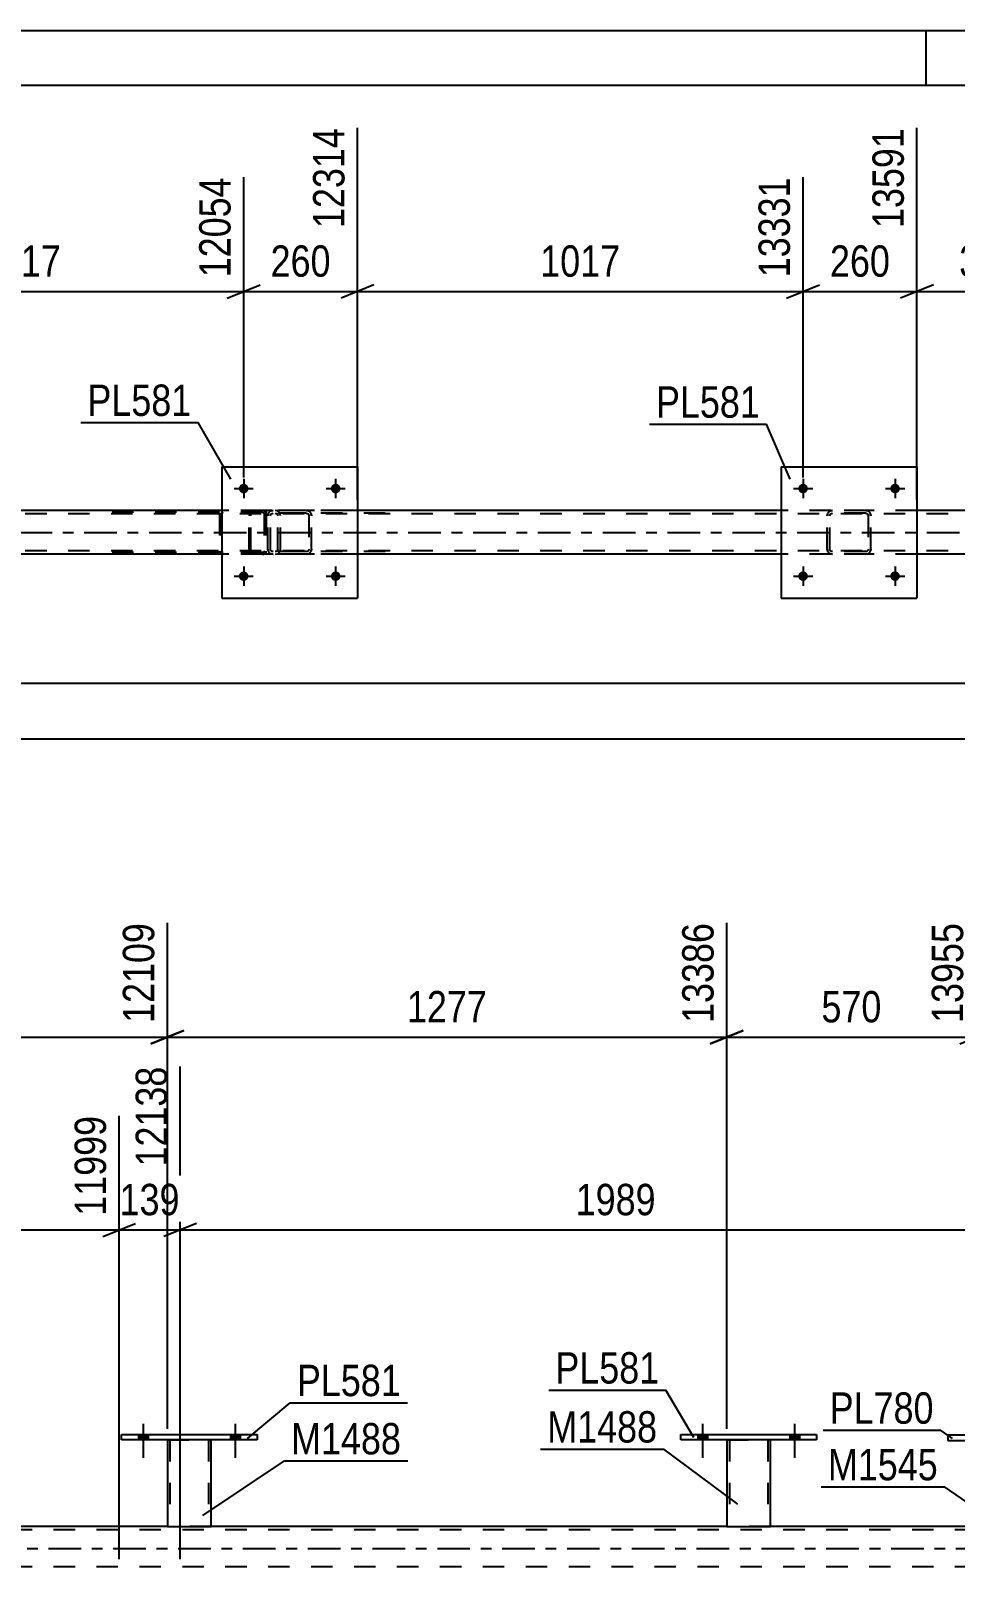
# Model space of a CAD drawing. Header units: millimetres. Extents: x 0 to 841, y 0 to 594.
# Drawn here: x 549.3 to 633.7, y 453.3 to 594 of the extents above; entities that cross this region are included whole.
import ezdxf

# ---------------------------------------------------------------- set-up
doc = ezdxf.new("R2010")
doc.units = ezdxf.units.MM
doc.linetypes.add('DXK_LINE_DOT2', pattern=[3.9198, 1.9599, -1.9599])
doc.linetypes.add('DXK_LINE_DOT3', pattern=[5.9187, 2.979, -0.9799, 0.9799, -0.9799])
doc.styles.add('Arial Narrow', font='ARIALN.TTF', dxfattribs={"height": 0.2})

# ---------------------------------------------------------------- blocks, each defined once
blk = doc.blocks.new('Unknown-814521846-1135')
at = {"color": 5, "linetype": 'Continuous'}
for p, q in [((841, 594), (0, 594)), ((631, 589), (631, 594)), ((836, 589), (5, 589))]:
    blk.add_line(p, q, dxfattribs=at)
blk = doc.blocks.new('Part-814521846-5167 - 5034')
at = {"color": 2, "linetype": 'Continuous'}
for p, q in [((566.69, 554.17), (566.69, 542.17)), ((566.69, 554.17), (579.09, 554.17)), ((579.09, 554.17), (579.09, 542.17)), ((566.69, 542.17), (579.09, 542.17))]:
    blk.add_line(p, q, dxfattribs=at)
blk = doc.blocks.new('Part-814521846-5063 - 5034')
at = {"color": 2, "linetype": 'Continuous'}
for p, q in [((566.69, 550.17), (528.01, 550.17)), ((617.77, 550.17), (579.09, 550.17)), ((642.16, 550.17), (630.17, 550.17)), ((566.69, 546.17), (528.01, 546.17)), ((617.77, 546.17), (579.09, 546.17)), ((642.16, 546.17), (630.17, 546.17))]:
    blk.add_line(p, q, dxfattribs=at)
at = {"color": 7, "linetype": 'DXK_LINE_DOT2'}
for p, q in [((579.09, 550.17), (566.69, 550.17)), ((630.17, 550.17), (617.77, 550.17)), ((750.61, 549.85), (86.55, 549.85)), ((750.61, 546.49), (86.55, 546.49)), ((579.09, 546.17), (566.69, 546.17)), ((630.17, 546.17), (617.77, 546.17))]:
    blk.add_line(p, q, dxfattribs=at)
at = {"color": 7, "linetype": 'DXK_LINE_DOT3'}
blk.add_line((86.55, 548.17), (750.61, 548.17), dxfattribs=at)
blk = doc.blocks.new('Part-814521846-5161 - 5034')
at = {"color": 2, "linetype": 'Continuous'}
for p, q in [((617.77, 554.17), (617.77, 542.17)), ((617.77, 554.17), (630.17, 554.17)), ((630.17, 554.17), (630.17, 542.17)), ((617.77, 542.17), (630.17, 542.17))]:
    blk.add_line(p, q, dxfattribs=at)
blk = doc.blocks.new('Part-814521846-5133 - 5034')
at = {"color": 7, "linetype": 'DXK_LINE_DOT2'}
for p, q in [((570.4, 550.17), (555.07, 550.17)), ((570.4, 550.01), (555.07, 550.01)), ((566.51, 549.97), (566.49, 549.85)), ((566.83, 550.17), (566.7, 550.14)), ((566.71, 549.96), (566.76, 549.99)), ((566.76, 549.99), (566.83, 550.01)), ((570.53, 550.14), (570.4, 550.17)), ((570.4, 550.01), (570.47, 549.99)), ((570.47, 549.99), (570.52, 549.96)), ((570.74, 549.85), (570.72, 549.97)), ((566.49, 549.85), (566.49, 546.49)), ((566.66, 549.85), (566.67, 549.91)), ((566.66, 549.85), (566.66, 546.49)), ((566.67, 549.91), (566.71, 549.96)), ((570.52, 549.96), (570.56, 549.91)), ((570.56, 549.91), (570.57, 549.85)), ((570.57, 549.85), (570.57, 546.49)), ((570.74, 549.85), (570.74, 546.49)), ((570.4, 546.33), (555.07, 546.33)), ((570.4, 546.17), (555.07, 546.17)), ((566.49, 546.49), (566.51, 546.36)), ((566.67, 546.43), (566.66, 546.49)), ((566.71, 546.37), (566.67, 546.43)), ((566.7, 546.19), (566.83, 546.17)), ((566.76, 546.34), (566.71, 546.37)), ((566.83, 546.33), (566.76, 546.34)), ((570.47, 546.34), (570.4, 546.33)), ((570.4, 546.17), (570.53, 546.19)), ((570.52, 546.37), (570.47, 546.34)), ((570.56, 546.43), (570.52, 546.37)), ((570.57, 546.49), (570.56, 546.43)), ((570.72, 546.36), (570.74, 546.49))]:
    blk.add_line(p, q, dxfattribs=at)
for centre, start, end in [((570.42, 549.83), 24.32, 69.2417), ((566.81, 546.5), 204.32, 249.2417), ((570.42, 546.5), 290.7583, 335.68)]:
    blk.add_arc(centre, 0.331, start, end, dxfattribs=at)
blk = doc.blocks.new('Part-814521846-5137 - 5034')
at = {"color": 7, "linetype": 'DXK_LINE_DOT2'}
for p, q in [((569.28, 550.03), (569.22, 549.87)), ((569.36, 550.13), (569.28, 550.03)), ((569.47, 550.17), (569.36, 550.13)), ((581.62, 550.17), (569.47, 550.17)), ((570.74, 550.17), (570.74, 549.93)), ((571.75, 550.13), (571.56, 550.17)), ((569.22, 549.87), (569.2, 549.69)), ((569.2, 546.65), (569.2, 549.69)), ((569.33, 549.69), (569.34, 549.78)), ((569.33, 546.65), (569.33, 549.69)), ((569.34, 549.78), (569.37, 549.86)), ((569.37, 549.86), (569.42, 549.91)), ((569.42, 549.91), (569.47, 549.93)), ((581.62, 549.93), (569.47, 549.93)), ((571.56, 549.93), (571.66, 549.91)), ((571.66, 549.91), (571.74, 549.86)), ((571.74, 549.86), (571.79, 549.78)), ((571.79, 549.78), (571.81, 549.69)), ((571.81, 546.65), (571.81, 549.69)), ((572.03, 549.82), (572.02, 549.87)), ((572.06, 549.69), (572.03, 549.82)), ((572.06, 546.65), (572.06, 549.69)), ((569.2, 546.65), (569.22, 546.46)), ((569.22, 546.46), (569.28, 546.31)), ((569.28, 546.31), (569.36, 546.2)), ((569.34, 546.55), (569.33, 546.65)), ((569.37, 546.48), (569.34, 546.55)), ((569.36, 546.2), (569.47, 546.17)), ((569.42, 546.42), (569.37, 546.48)), ((569.47, 546.41), (569.42, 546.42)), ((581.62, 546.41), (569.47, 546.41)), ((581.62, 546.17), (569.47, 546.17)), ((570.74, 546.17), (570.74, 546.41)), ((571.66, 546.42), (571.56, 546.41)), ((571.56, 546.17), (571.75, 546.2)), ((571.74, 546.48), (571.66, 546.42)), ((571.79, 546.55), (571.74, 546.48)), ((571.81, 546.65), (571.79, 546.55)), ((572.02, 546.46), (572.06, 546.65))]:
    blk.add_line(p, q, dxfattribs=at)
for centre, start, end in [((571.57, 549.67), 23.8494, 68.8059), ((571.57, 546.66), 291.1941, 336.1506)]:
    blk.add_arc(centre, 0.492, start, end, dxfattribs=at)
blk = doc.blocks.new('Bolt-814521846-5210 - 5034')
at = {"linetype": 'Continuous'}
for points in [[(569.13, 552.17, -1), (568.25, 552.17, -1)], [(577.53, 552.17, -1), (576.65, 552.17, -1)]]:
    blk.add_hatch(color=1, dxfattribs=at).paths.add_polyline_path(points)
at = {"color": 1, "linetype": 'Continuous'}
for p, q in [((568.69, 553.05), (568.69, 551.29)), ((577.09, 553.05), (577.09, 551.29)), ((567.81, 552.17), (569.57, 552.17)), ((576.21, 552.17), (577.97, 552.17))]:
    blk.add_line(p, q, dxfattribs=at)
blk = doc.blocks.new('Bolt-814521846-5211 - 5034')
at = {"linetype": 'Continuous'}
for points in [[(569.13, 544.17, -1), (568.25, 544.17, -1)], [(577.53, 544.17, -1), (576.65, 544.17, -1)]]:
    blk.add_hatch(color=1, dxfattribs=at).paths.add_polyline_path(points)
at = {"color": 1, "linetype": 'Continuous'}
for p, q in [((568.69, 545.05), (568.69, 543.29)), ((577.09, 545.05), (577.09, 543.29)), ((567.81, 544.17), (569.57, 544.17)), ((576.21, 544.17), (577.97, 544.17))]:
    blk.add_line(p, q, dxfattribs=at)
blk = doc.blocks.new('Part-814521846-5162 - 5034')
at = {"color": 7, "linetype": 'DXK_LINE_DOT2'}
for p, q in [((622.27, 550.13), (622.45, 550.17)), ((622.45, 550.17), (622.27, 550.13)), ((625.49, 550.17), (622.45, 550.17)), ((625.49, 550.17), (625.67, 550.13)), ((625.67, 550.13), (625.49, 550.17)), ((621.97, 549.69), (622.01, 549.87)), ((622.01, 549.87), (621.97, 549.69)), ((621.97, 546.65), (621.97, 549.69)), ((622.21, 549.69), (622.23, 549.78)), ((622.21, 546.65), (622.21, 549.69)), ((622.23, 549.78), (622.28, 549.86)), ((622.28, 549.86), (622.36, 549.91)), ((622.36, 549.91), (622.45, 549.93)), ((625.49, 549.93), (622.45, 549.93)), ((625.49, 549.93), (625.58, 549.91)), ((625.58, 549.91), (625.66, 549.86)), ((625.66, 549.86), (625.71, 549.78)), ((625.71, 549.78), (625.73, 549.69)), ((625.73, 549.69), (625.73, 546.65)), ((625.93, 549.87), (625.97, 549.69)), ((625.97, 549.69), (625.93, 549.87)), ((625.97, 546.65), (625.97, 549.69)), ((622.01, 546.46), (621.97, 546.65)), ((621.97, 546.65), (622.01, 546.46)), ((622.23, 546.55), (622.21, 546.65)), ((622.28, 546.48), (622.23, 546.55)), ((622.45, 546.17), (622.27, 546.2)), ((622.27, 546.2), (622.45, 546.17)), ((622.36, 546.42), (622.28, 546.48)), ((622.45, 546.41), (622.36, 546.42)), ((625.49, 546.41), (622.45, 546.41)), ((625.49, 546.17), (622.45, 546.17)), ((625.58, 546.42), (625.49, 546.41)), ((625.67, 546.2), (625.49, 546.17)), ((625.49, 546.17), (625.67, 546.2)), ((625.66, 546.48), (625.58, 546.42)), ((625.71, 546.55), (625.66, 546.48)), ((625.73, 546.65), (625.71, 546.55)), ((625.97, 546.65), (625.93, 546.46)), ((625.93, 546.46), (625.97, 546.65))]:
    blk.add_line(p, q, dxfattribs=at)
at = {"color": 7, "linetype": 'DXK_LINE_DOT3'}
blk.add_line((623.97, 548.17), (623.97, 548.17), dxfattribs=at)
at = {"color": 7, "linetype": 'DXK_LINE_DOT2'}
for centre, start, end in [((622.45, 549.69), 112.5, 157.5), ((622.45, 549.69), 112.5, 157.5), ((625.49, 549.69), 22.5, 67.5), ((625.49, 549.69), 22.5, 67.5), ((622.45, 546.65), 202.5, 247.5), ((622.45, 546.65), 202.5, 247.5), ((625.49, 546.65), 292.5, 337.5), ((625.49, 546.65), 292.5, 337.5)]:
    blk.add_arc(centre, 0.48, start, end, dxfattribs=at)
blk = doc.blocks.new('Part-814521846-5168 - 5034')
at = {"color": 7, "linetype": 'DXK_LINE_DOT2'}
for p, q in [((571.19, 550.13), (571.37, 550.17)), ((571.37, 550.17), (571.19, 550.13)), ((574.41, 550.17), (571.37, 550.17)), ((574.41, 550.17), (574.59, 550.13)), ((574.59, 550.13), (574.41, 550.17)), ((570.89, 549.69), (570.93, 549.87)), ((570.93, 549.87), (570.89, 549.69)), ((570.89, 546.65), (570.89, 549.69)), ((571.13, 549.69), (571.15, 549.78)), ((571.13, 546.65), (571.13, 549.69)), ((571.15, 549.78), (571.2, 549.86)), ((571.2, 549.86), (571.28, 549.91)), ((571.28, 549.91), (571.37, 549.93)), ((574.41, 549.93), (571.37, 549.93)), ((574.41, 549.93), (574.5, 549.91)), ((574.5, 549.91), (574.58, 549.86)), ((574.58, 549.86), (574.63, 549.78)), ((574.63, 549.78), (574.65, 549.69)), ((574.65, 549.69), (574.65, 546.65)), ((574.85, 549.87), (574.89, 549.69)), ((574.89, 549.69), (574.85, 549.87)), ((574.89, 546.65), (574.89, 549.69)), ((570.93, 546.46), (570.89, 546.65)), ((570.89, 546.65), (570.93, 546.46)), ((571.15, 546.55), (571.13, 546.65)), ((571.2, 546.48), (571.15, 546.55)), ((571.37, 546.17), (571.19, 546.2)), ((571.19, 546.2), (571.37, 546.17)), ((571.28, 546.42), (571.2, 546.48)), ((571.37, 546.41), (571.28, 546.42)), ((574.41, 546.41), (571.37, 546.41)), ((574.41, 546.17), (571.37, 546.17)), ((574.5, 546.42), (574.41, 546.41)), ((574.59, 546.2), (574.41, 546.17)), ((574.41, 546.17), (574.59, 546.2)), ((574.58, 546.48), (574.5, 546.42)), ((574.63, 546.55), (574.58, 546.48)), ((574.65, 546.65), (574.63, 546.55)), ((574.89, 546.65), (574.85, 546.46)), ((574.85, 546.46), (574.89, 546.65))]:
    blk.add_line(p, q, dxfattribs=at)
at = {"color": 7, "linetype": 'DXK_LINE_DOT3'}
blk.add_line((572.89, 548.17), (572.89, 548.17), dxfattribs=at)
at = {"color": 7, "linetype": 'DXK_LINE_DOT2'}
for centre, start, end in [((571.37, 549.69), 112.5, 157.5), ((571.37, 549.69), 112.5, 157.5), ((574.41, 549.69), 22.5, 67.5), ((574.41, 549.69), 22.5, 67.5), ((571.37, 546.65), 202.5, 247.5), ((571.37, 546.65), 202.5, 247.5), ((574.41, 546.65), 292.5, 337.5), ((574.41, 546.65), 292.5, 337.5)]:
    blk.add_arc(centre, 0.48, start, end, dxfattribs=at)
blk = doc.blocks.new('Bolt-814521846-5208 - 5034')
at = {"linetype": 'Continuous'}
for points in [[(620.21, 552.17, -1), (619.33, 552.17, -1)], [(628.61, 552.17, -1), (627.73, 552.17, -1)]]:
    blk.add_hatch(color=1, dxfattribs=at).paths.add_polyline_path(points)
at = {"color": 1, "linetype": 'Continuous'}
for p, q in [((619.77, 553.05), (619.77, 551.29)), ((628.17, 553.05), (628.17, 551.29)), ((618.89, 552.17), (620.65, 552.17)), ((627.29, 552.17), (629.05, 552.17))]:
    blk.add_line(p, q, dxfattribs=at)
blk = doc.blocks.new('Bolt-814521846-5209 - 5034')
at = {"linetype": 'Continuous'}
for points in [[(620.21, 544.17, -1), (619.33, 544.17, -1)], [(628.61, 544.17, -1), (627.73, 544.17, -1)]]:
    blk.add_hatch(color=1, dxfattribs=at).paths.add_polyline_path(points)
at = {"color": 1, "linetype": 'Continuous'}
for p, q in [((619.77, 545.05), (619.77, 543.29)), ((628.17, 545.05), (628.17, 543.29)), ((618.89, 544.17), (620.65, 544.17)), ((627.29, 544.17), (629.05, 544.17))]:
    blk.add_line(p, q, dxfattribs=at)
blk = doc.blocks.new('Bolt-814521846-3309 - 3290')
at = {"linetype": 'Continuous'}
for points in [[(610.16, 465.25), (611.04, 465.25), (611.04, 465.73), (610.16, 465.73)], [(618.56, 465.25), (619.44, 465.25), (619.44, 465.73), (618.56, 465.73)]]:
    blk.add_hatch(color=1, dxfattribs=at).paths.add_polyline_path(points)
at = {"color": 1, "linetype": 'Continuous'}
for p, q in [((610.16, 465.73), (610.16, 465.25)), ((610.6, 466.73), (610.6, 463.61)), ((611.04, 465.73), (611.04, 465.25)), ((618.56, 465.73), (618.56, 465.25)), ((619, 466.73), (619, 463.61)), ((619.44, 465.73), (619.44, 465.25))]:
    blk.add_line(p, q, dxfattribs=at)
blk = doc.blocks.new('Part-814521846-3430 - 3290')
at = {"color": 2, "linetype": 'Continuous'}
for p, q in [((632.99, 465.68), (632.99, 465.2)), ((642.19, 465.68), (632.99, 465.68)), ((642.19, 465.2), (642.19, 465.68)), ((632.99, 465.2), (642.19, 465.2))]:
    blk.add_line(p, q, dxfattribs=at)
blk = doc.blocks.new('Bolt-814521846-3310 - 3290')
at = {"linetype": 'Continuous'}
for points in [[(610.16, 465.25), (611.04, 465.25), (611.04, 465.73), (610.16, 465.73)], [(618.56, 465.25), (619.44, 465.25), (619.44, 465.73), (618.56, 465.73)]]:
    blk.add_hatch(color=1, dxfattribs=at).paths.add_polyline_path(points)
at = {"color": 1, "linetype": 'Continuous'}
for p, q in [((610.16, 465.73), (610.16, 465.25)), ((610.6, 466.73), (610.6, 463.61)), ((611.04, 465.73), (611.04, 465.25)), ((618.56, 465.73), (618.56, 465.25)), ((619, 466.73), (619, 463.61)), ((619.44, 465.73), (619.44, 465.25))]:
    blk.add_line(p, q, dxfattribs=at)
blk = doc.blocks.new('Bolt-814521846-3311 - 3290')
at = {"linetype": 'Continuous'}
for points in [[(559.08, 465.25), (559.96, 465.25), (559.96, 465.73), (559.08, 465.73)], [(567.48, 465.25), (568.36, 465.25), (568.36, 465.73), (567.48, 465.73)]]:
    blk.add_hatch(color=1, dxfattribs=at).paths.add_polyline_path(points)
at = {"color": 1, "linetype": 'Continuous'}
for p, q in [((559.08, 465.73), (559.08, 465.25)), ((559.52, 466.73), (559.52, 463.61)), ((559.96, 465.73), (559.96, 465.25)), ((567.48, 465.73), (567.48, 465.25)), ((567.92, 466.73), (567.92, 463.61)), ((568.36, 465.73), (568.36, 465.25))]:
    blk.add_line(p, q, dxfattribs=at)
blk = doc.blocks.new('Bolt-814521846-3312 - 3290')
at = {"linetype": 'Continuous'}
for points in [[(559.08, 465.25), (559.96, 465.25), (559.96, 465.73), (559.08, 465.73)], [(567.48, 465.25), (568.36, 465.25), (568.36, 465.73), (567.48, 465.73)]]:
    blk.add_hatch(color=1, dxfattribs=at).paths.add_polyline_path(points)
at = {"color": 1, "linetype": 'Continuous'}
for p, q in [((559.08, 465.73), (559.08, 465.25)), ((559.52, 466.73), (559.52, 463.61)), ((559.96, 465.73), (559.96, 465.25)), ((567.48, 465.73), (567.48, 465.25)), ((567.92, 466.73), (567.92, 463.61)), ((568.36, 465.73), (568.36, 465.25))]:
    blk.add_line(p, q, dxfattribs=at)
blk = doc.blocks.new('Part-814521846-3440 - 3290')
at = {"color": 2, "linetype": 'Continuous'}
for p, q in [((608.6, 465.73), (621, 465.73)), ((608.6, 465.25), (608.6, 465.73)), ((621, 465.73), (621, 465.25)), ((621, 465.25), (608.6, 465.25))]:
    blk.add_line(p, q, dxfattribs=at)
blk = doc.blocks.new('Part-814521846-3445 - 3290')
at = {"color": 2, "linetype": 'Continuous'}
for p, q in [((612.8, 465.25), (612.8, 457.34)), ((616.8, 457.34), (616.8, 465.25)), ((612.8, 457.34), (616.8, 457.34))]:
    blk.add_line(p, q, dxfattribs=at)
at = {"color": 7, "linetype": 'DXK_LINE_DOT2'}
for p, q in [((612.8, 465.25), (616.8, 465.25)), ((612.8, 465.25), (612.8, 465.25)), ((612.8, 465.25), (612.8, 465.25)), ((613.04, 465.25), (613.04, 457.34)), ((616.56, 465.25), (616.56, 457.34)), ((616.8, 465.25), (616.8, 465.25)), ((616.8, 465.25), (616.8, 465.25)), ((616.5, 457.34), (616.54, 457.34)), ((616.5, 457.34), (616.54, 457.34)), ((616.54, 457.34), (616.56, 457.34)), ((616.54, 457.34), (616.56, 457.34))]:
    blk.add_line(p, q, dxfattribs=at)
blk = doc.blocks.new('Part-814521846-3450 - 3290')
at = {"color": 2, "linetype": 'Continuous'}
for p, q in [((557.52, 465.73), (569.92, 465.73)), ((557.52, 465.25), (557.52, 465.73)), ((569.92, 465.73), (569.92, 465.25)), ((569.92, 465.25), (557.52, 465.25))]:
    blk.add_line(p, q, dxfattribs=at)
blk = doc.blocks.new('Part-814521846-3455 - 3290')
at = {"color": 2, "linetype": 'Continuous'}
for p, q in [((561.72, 465.25), (561.72, 457.34)), ((565.72, 457.34), (565.72, 465.25)), ((561.72, 457.34), (565.72, 457.34))]:
    blk.add_line(p, q, dxfattribs=at)
at = {"color": 7, "linetype": 'DXK_LINE_DOT2'}
for p, q in [((561.72, 465.25), (565.72, 465.25)), ((561.72, 465.25), (561.72, 465.25)), ((561.72, 465.25), (561.72, 465.25)), ((561.96, 465.25), (561.96, 457.34)), ((565.48, 465.25), (565.48, 457.34)), ((565.72, 465.25), (565.72, 465.25)), ((565.72, 465.25), (565.72, 465.25)), ((565.42, 457.34), (565.46, 457.34)), ((565.42, 457.34), (565.46, 457.34)), ((565.46, 457.34), (565.48, 457.34)), ((565.46, 457.34), (565.48, 457.34))]:
    blk.add_line(p, q, dxfattribs=at)
blk = doc.blocks.new('Part-814521846-3696 - 3290')
at = {"color": 2, "linetype": 'Continuous'}
for p, q in [((561.72, 457.34), (514.64, 457.34)), ((612.8, 457.34), (565.72, 457.34)), ((654.05, 457.34), (616.8, 457.34))]:
    blk.add_line(p, q, dxfattribs=at)
at = {"color": 7, "linetype": 'DXK_LINE_DOT2'}
for p, q in [((565.72, 457.34), (561.72, 457.34)), ((616.8, 457.34), (612.8, 457.34)), ((741.44, 457.02), (77.37, 457.02)), ((741.44, 453.66), (77.37, 453.66))]:
    blk.add_line(p, q, dxfattribs=at)
at = {"color": 7, "linetype": 'DXK_LINE_DOT3'}
blk.add_line((77.37, 455.34), (741.44, 455.34), dxfattribs=at)
blk = doc.blocks.new('Part-814521846-3753 - 3290')
at = {"color": 7, "linetype": 'DXK_LINE_DOT3'}
blk.add_line((597.04, 322.73), (648, 462.74), dxfattribs=at)
at = {"color": 7, "linetype": 'DXK_LINE_DOT2'}
for p, q in [((642.62, 453.34), (598.5, 332.12)), ((646.54, 453.34), (602.42, 332.12)), ((646.71, 453.34), (645.18, 449.14)), ((598.33, 332.12), (600.08, 336.95)), ((604.34, 336.95), (602.59, 332.12)), ((602.59, 332.12), (598.33, 332.12))]:
    blk.add_line(p, q, dxfattribs=at)
at = {"color": 2, "linetype": 'Continuous'}
for p, q in [((642.45, 453.34), (600.08, 336.95)), ((646.71, 453.34), (642.45, 453.34)), ((645.18, 449.14), (604.34, 336.95))]:
    blk.add_line(p, q, dxfattribs=at)
blk = doc.blocks.new('StraightDimension-814521846-15705 - 5034')
at = {"color": 7, "linetype": 'Continuous'}
for p, q in [((630.17, 551.17), (630.17, 585.12)), ((619.77, 553.17), (619.77, 580.62)), ((618.27, 569.58), (621.27, 570.78)), ((619.77, 570.18), (630.17, 570.18)), ((631.67, 570.78), (628.67, 569.58))]:
    blk.add_line(p, q, dxfattribs=at)
at = {"color": 0}
blk.add_wipeout([(628.31, 570.93), (628.31, 575.13), (621.63, 575.13), (621.63, 570.93)], dxfattribs=at)
at = {"color": 3, "style": 'Arial Narrow'}
blk.add_text('260', height=2.863, dxfattribs=at).set_placement((622.23, 571.53))
at = {"color": 0, "linetype": 'Continuous'}
blk.add_wipeout([(629.57, 585.72), (625.37, 585.72), (625.37, 575.38), (629.57, 575.38)], dxfattribs=at)
at = {"color": 3, "linetype": 'Continuous', "style": 'Arial Narrow'}
blk.add_text('13591', height=2.863, rotation=90.0002, dxfattribs=at).set_placement((628.97, 575.98))
blk = doc.blocks.new('StraightDimension-814521846-5918 - 5034')
at = {"color": 7, "linetype": 'Continuous'}
blk.add_line((85.91, 529.32), (793.17, 529.32), dxfattribs=at)
blk = doc.blocks.new('StraightDimension-814521846-8733 - 5034')
at = {"color": 7, "linetype": 'Continuous'}
blk.add_line((86.55, 534.39), (792.53, 534.39), dxfattribs=at)
blk = doc.blocks.new('StraightDimension-814521846-15704 - 5034')
at = {"color": 7, "linetype": 'Continuous'}
for p, q in [((630.17, 551.17), (630.17, 585.12)), ((643.36, 550.37), (643.36, 585.12)), ((631.67, 570.78), (628.67, 569.58)), ((630.17, 570.18), (643.36, 570.18)), ((641.86, 569.58), (644.86, 570.78))]:
    blk.add_line(p, q, dxfattribs=at)
at = {"color": 0}
blk.add_wipeout([(640.11, 570.93), (640.11, 575.13), (633.43, 575.13), (633.43, 570.93)], dxfattribs=at)
at = {"color": 3, "style": 'Arial Narrow'}
blk.add_text('330', height=2.863, dxfattribs=at).set_placement((634.03, 571.53))
at = {"color": 0, "linetype": 'Continuous'}
blk.add_wipeout([(642.76, 585.72), (638.56, 585.72), (638.56, 575.38), (642.76, 575.38)], dxfattribs=at)
at = {"color": 3, "linetype": 'Continuous', "style": 'Arial Narrow'}
blk.add_text('13920', height=2.863, rotation=90.0002, dxfattribs=at).set_placement((642.16, 575.98))
blk = doc.blocks.new('StraightDimension-814521846-15706 - 5034')
at = {"color": 7, "linetype": 'Continuous'}
for p, q in [((579.09, 551.17), (579.09, 585.12)), ((619.77, 553.17), (619.77, 580.62)), ((580.59, 570.78), (577.59, 569.58)), ((579.09, 570.18), (619.77, 570.18)), ((618.27, 569.58), (621.27, 570.78))]:
    blk.add_line(p, q, dxfattribs=at)
at = {"color": 0}
blk.add_wipeout([(603.69, 570.93), (603.69, 575.13), (595.17, 575.13), (595.17, 570.93)], dxfattribs=at)
at = {"color": 3, "style": 'Arial Narrow'}
blk.add_text('1017', height=2.863, dxfattribs=at).set_placement((595.77, 571.53))
at = {"color": 0, "linetype": 'Continuous'}
blk.add_wipeout([(619.17, 581.22), (614.97, 581.22), (614.97, 570.88), (619.17, 570.88)], dxfattribs=at)
at = {"color": 3, "linetype": 'Continuous', "style": 'Arial Narrow'}
blk.add_text('13331', height=2.863, rotation=90.0002, dxfattribs=at).set_placement((618.57, 571.48))
blk = doc.blocks.new('StraightDimension-814521846-15707 - 5034')
at = {"color": 7, "linetype": 'Continuous'}
for p, q in [((579.09, 551.17), (579.09, 585.12)), ((568.69, 553.17), (568.69, 580.62)), ((567.19, 569.58), (570.19, 570.78)), ((568.69, 570.18), (579.09, 570.18)), ((580.59, 570.78), (577.59, 569.58))]:
    blk.add_line(p, q, dxfattribs=at)
at = {"color": 0}
blk.add_wipeout([(577.23, 570.93), (577.23, 575.13), (570.55, 575.13), (570.55, 570.93)], dxfattribs=at)
at = {"color": 3, "style": 'Arial Narrow'}
blk.add_text('260', height=2.863, dxfattribs=at).set_placement((571.15, 571.53))
at = {"color": 0, "linetype": 'Continuous'}
blk.add_wipeout([(578.49, 585.72), (574.29, 585.72), (574.29, 575.38), (578.49, 575.38)], dxfattribs=at)
at = {"color": 3, "linetype": 'Continuous', "style": 'Arial Narrow'}
blk.add_text('12314', height=2.863, rotation=90.0002, dxfattribs=at).set_placement((577.89, 575.98))
blk = doc.blocks.new('StraightDimension-814521846-15708 - 5034')
at = {"color": 7, "linetype": 'Continuous'}
for p, q in [((528.01, 551.17), (528.01, 585.12)), ((568.69, 553.17), (568.69, 580.62)), ((529.51, 570.78), (526.51, 569.58)), ((528.01, 570.18), (568.69, 570.18)), ((567.19, 569.58), (570.19, 570.78))]:
    blk.add_line(p, q, dxfattribs=at)
at = {"color": 0}
blk.add_wipeout([(552.61, 570.93), (552.61, 575.13), (544.09, 575.13), (544.09, 570.93)], dxfattribs=at)
at = {"color": 3, "style": 'Arial Narrow'}
blk.add_text('1017', height=2.863, dxfattribs=at).set_placement((544.69, 571.53))
at = {"color": 0, "linetype": 'Continuous'}
blk.add_wipeout([(568.09, 581.22), (563.89, 581.22), (563.89, 570.88), (568.09, 570.88)], dxfattribs=at)
at = {"color": 3, "linetype": 'Continuous', "style": 'Arial Narrow'}
blk.add_text('12054', height=2.863, rotation=90.0002, dxfattribs=at).set_placement((567.49, 571.48))
blk = doc.blocks.new('StraightDimension-814521846-4707 - 3290')
at = {"color": 7, "linetype": 'Continuous'}
for p, q in [((562.89, 454.34), (562.89, 499.37)), ((642.45, 454.34), (642.45, 494.87)), ((564.39, 485.03), (561.39, 483.83)), ((562.89, 484.43), (642.45, 484.43)), ((640.95, 483.83), (643.95, 485.03))]:
    blk.add_line(p, q, dxfattribs=at)
at = {"color": 0}
blk.add_wipeout([(606.93, 485.18), (606.93, 489.38), (598.41, 489.38), (598.41, 485.18)], dxfattribs=at)
at = {"color": 3, "style": 'Arial Narrow'}
blk.add_text('1989', height=2.863, dxfattribs=at).set_placement((599.01, 485.78))
at = {"color": 0, "linetype": 'Continuous'}
blk.add_wipeout([(641.85, 495.47), (637.65, 495.47), (637.65, 485.13), (641.85, 485.13)], dxfattribs=at)
at = {"color": 3, "linetype": 'Continuous', "style": 'Arial Narrow'}
blk.add_text('14127', height=2.863, rotation=90.0002, dxfattribs=at).set_placement((641.25, 485.73))
blk = doc.blocks.new('StraightDimension-814521846-13239 - 3290')
at = {"color": 7, "linetype": 'Continuous'}
for p, q in [((561.72, 466.25), (561.72, 512.49)), ((612.8, 466.25), (612.8, 512.49)), ((563.22, 502.65), (560.22, 501.45)), ((611.3, 501.45), (614.3, 502.65)), ((561.72, 502.05), (612.8, 502.05))]:
    blk.add_line(p, q, dxfattribs=at)
at = {"color": 0}
blk.add_wipeout([(591.52, 502.8), (591.52, 507), (583, 507), (583, 502.8)], dxfattribs=at)
at = {"color": 3, "style": 'Arial Narrow'}
blk.add_text('1277', height=2.863, dxfattribs=at).set_placement((583.6, 503.4))
at = {"color": 0, "linetype": 'Continuous'}
blk.add_wipeout([(612.2, 513.09), (608, 513.09), (608, 502.75), (612.2, 502.75)], dxfattribs=at)
at = {"color": 3, "linetype": 'Continuous', "style": 'Arial Narrow'}
blk.add_text('13386', height=2.863, rotation=90.0002, dxfattribs=at).set_placement((611.6, 503.35))
blk = doc.blocks.new('StraightDimension-814521846-4726 - 3290')
at = {"color": 7, "linetype": 'Continuous'}
for p, q in [((562.89, 454.34), (562.89, 499.37)), ((557.32, 454.34), (557.32, 494.87)), ((555.82, 483.83), (558.82, 485.03)), ((557.32, 484.43), (562.89, 484.43)), ((564.39, 485.03), (561.39, 483.83))]:
    blk.add_line(p, q, dxfattribs=at)
at = {"color": 0}
blk.add_wipeout([(563.44, 485.18), (563.44, 489.38), (556.76, 489.38), (556.76, 485.18)], dxfattribs=at)
at = {"color": 3, "style": 'Arial Narrow'}
blk.add_text('139', height=2.863, dxfattribs=at).set_placement((557.36, 485.78))
at = {"color": 0, "linetype": 'Continuous'}
blk.add_wipeout([(562.29, 499.97), (558.09, 499.97), (558.09, 489.63), (562.29, 489.63)], dxfattribs=at)
at = {"color": 3, "linetype": 'Continuous', "style": 'Arial Narrow'}
blk.add_text('12138', height=2.863, rotation=90.0002, dxfattribs=at).set_placement((561.69, 490.23))
blk = doc.blocks.new('StraightDimension-814521846-4745 - 3290')
at = {"color": 7, "linetype": 'Continuous'}
for p, q in [((477.76, 454.34), (477.76, 499.37)), ((557.32, 454.34), (557.32, 494.87)), ((479.26, 485.03), (476.26, 483.83)), ((477.76, 484.43), (557.32, 484.43)), ((555.82, 483.83), (558.82, 485.03))]:
    blk.add_line(p, q, dxfattribs=at)
at = {"color": 0}
blk.add_wipeout([(521.79, 485.18), (521.79, 489.38), (513.28, 489.38), (513.28, 485.18)], dxfattribs=at)
at = {"color": 3, "style": 'Arial Narrow'}
blk.add_text('1989', height=2.863, dxfattribs=at).set_placement((513.88, 485.78))
at = {"color": 0, "linetype": 'Continuous'}
blk.add_wipeout([(556.72, 495.47), (552.52, 495.47), (552.52, 485.13), (556.72, 485.13)], dxfattribs=at)
at = {"color": 3, "linetype": 'Continuous', "style": 'Arial Narrow'}
blk.add_text('11999', height=2.863, rotation=90.0002, dxfattribs=at).set_placement((556.12, 485.73))
blk = doc.blocks.new('StraightDimension-814521846-13238 - 3290')
at = {"color": 7, "linetype": 'Continuous'}
for p, q in [((612.8, 466.25), (612.8, 512.49)), ((635.59, 466.2), (635.59, 512.49)), ((614.3, 502.65), (611.3, 501.45)), ((634.09, 501.45), (637.09, 502.65)), ((612.8, 502.05), (635.59, 502.05))]:
    blk.add_line(p, q, dxfattribs=at)
at = {"color": 0}
blk.add_wipeout([(627.54, 502.8), (627.54, 507), (620.85, 507), (620.85, 502.8)], dxfattribs=at)
at = {"color": 3, "style": 'Arial Narrow'}
blk.add_text('570', height=2.863, dxfattribs=at).set_placement((621.45, 503.4))
at = {"color": 0, "linetype": 'Continuous'}
blk.add_wipeout([(634.99, 513.09), (630.79, 513.09), (630.79, 502.75), (634.99, 502.75)], dxfattribs=at)
at = {"color": 3, "linetype": 'Continuous', "style": 'Arial Narrow'}
blk.add_text('13955', height=2.863, rotation=90.0002, dxfattribs=at).set_placement((634.39, 503.35))
blk = doc.blocks.new('StraightDimension-814521846-13240 - 3290')
at = {"color": 7, "linetype": 'Continuous'}
for p, q in [((510.64, 466.25), (510.64, 512.49)), ((561.72, 466.25), (561.72, 512.49)), ((512.14, 502.65), (509.14, 501.45)), ((560.22, 501.45), (563.22, 502.65)), ((510.64, 502.05), (561.72, 502.05))]:
    blk.add_line(p, q, dxfattribs=at)
at = {"color": 0}
blk.add_wipeout([(540.43, 502.8), (540.43, 507), (531.92, 507), (531.92, 502.8)], dxfattribs=at)
at = {"color": 3, "style": 'Arial Narrow'}
blk.add_text('1277', height=2.863, dxfattribs=at).set_placement((532.52, 503.4))
at = {"color": 0, "linetype": 'Continuous'}
blk.add_wipeout([(561.12, 513.09), (556.92, 513.09), (556.92, 502.75), (561.12, 502.75)], dxfattribs=at)
at = {"color": 3, "linetype": 'Continuous', "style": 'Arial Narrow'}
blk.add_text('12109', height=2.863, rotation=90.0002, dxfattribs=at).set_placement((560.52, 503.35))
blk = doc.blocks.new('Mark-814521846-5157 - 5034')
at = {"color": 0}
blk.add_wipeout([(615.84, 558.65), (615.84, 561.65), (606.34, 561.65), (606.34, 558.65)], dxfattribs=at)
blk.add_wipeout([(615.84, 558.65), (615.84, 561.65), (606.34, 561.65), (606.34, 558.65)], dxfattribs=at)
at = {"color": 30, "linetype": 'Continuous'}
for p in [(605.74, 558.05), (618.6, 553.02)]:
    blk.add_line(p, (616.44, 558.05), dxfattribs=at)
at = {"color": 3, "style": 'Arial Narrow'}
blk.add_text('PL581', height=2.863, dxfattribs=at).set_placement((606.34, 558.65))
blk = doc.blocks.new('Mark-814521846-5163 - 5034')
at = {"color": 0}
blk.add_wipeout([(563.92, 558.81), (563.92, 561.81), (554.42, 561.81), (554.42, 558.81)], dxfattribs=at)
blk.add_wipeout([(563.92, 558.81), (563.92, 561.81), (554.42, 561.81), (554.42, 558.81)], dxfattribs=at)
at = {"color": 30, "linetype": 'Continuous'}
for p in [(553.82, 558.21), (567.52, 553.02)]:
    blk.add_line(p, (564.52, 558.21), dxfattribs=at)
at = {"color": 3, "style": 'Arial Narrow'}
blk.add_text('PL581', height=2.863, dxfattribs=at).set_placement((554.42, 558.81))
blk = doc.blocks.new('Mark-814521846-3426 - 3290')
at = {"color": 0}
blk.add_wipeout([(631.71, 466.73), (631.71, 469.73), (622.2, 469.73), (622.2, 466.73)], dxfattribs=at)
blk.add_wipeout([(631.71, 466.73), (631.71, 469.73), (622.2, 469.73), (622.2, 466.73)], dxfattribs=at)
at = {"color": 30, "linetype": 'Continuous'}
for p in [(621.6, 466.13), (633.42, 465.38)]:
    blk.add_line(p, (632.31, 466.13), dxfattribs=at)
at = {"color": 3, "style": 'Arial Narrow'}
blk.add_text('PL780', height=2.863, dxfattribs=at).set_placement((622.2, 466.73))
blk = doc.blocks.new('Mark-814521846-3436 - 3290')
at = {"color": 0}
blk.add_wipeout([(606.65, 470.4), (606.65, 473.4), (597.15, 473.4), (597.15, 470.4)], dxfattribs=at)
blk.add_wipeout([(606.65, 470.4), (606.65, 473.4), (597.15, 473.4), (597.15, 470.4)], dxfattribs=at)
at = {"color": 30, "linetype": 'Continuous'}
for p in [(596.55, 469.8), (609.79, 465.47)]:
    blk.add_line(p, (607.25, 469.8), dxfattribs=at)
at = {"color": 3, "style": 'Arial Narrow'}
blk.add_text('PL581', height=2.863, dxfattribs=at).set_placement((597.15, 470.4))
blk = doc.blocks.new('Mark-814521846-3431 - 3290')
at = {"color": 0}
blk.add_wipeout([(632.09, 461.56), (632.09, 464.56), (622.04, 464.56), (622.04, 461.56)], dxfattribs=at)
blk.add_wipeout([(632.09, 461.56), (632.09, 464.56), (622.04, 464.56), (622.04, 461.56)], dxfattribs=at)
at = {"color": 30, "linetype": 'Continuous'}
for p in [(621.44, 460.96), (636.9, 458.06)]:
    blk.add_line(p, (632.69, 460.96), dxfattribs=at)
at = {"color": 3, "style": 'Arial Narrow'}
blk.add_text('M1545', height=2.863, dxfattribs=at).set_placement((622.04, 461.56))
blk = doc.blocks.new('Mark-814521846-3441 - 3290')
at = {"color": 0}
blk.add_wipeout([(606.46, 465.01), (606.46, 468.01), (596.41, 468.01), (596.41, 465.01)], dxfattribs=at)
blk.add_wipeout([(606.46, 465.01), (606.46, 468.01), (596.41, 468.01), (596.41, 465.01)], dxfattribs=at)
at = {"color": 30, "linetype": 'Continuous'}
for p in [(595.81, 464.41), (613.83, 459.37)]:
    blk.add_line(p, (607.06, 464.41), dxfattribs=at)
at = {"color": 3, "style": 'Arial Narrow'}
blk.add_text('M1488', height=2.863, dxfattribs=at).set_placement((596.41, 465.01))
blk = doc.blocks.new('Mark-814521846-3446 - 3290')
at = {"color": 0}
blk.add_wipeout([(583.06, 469.25), (583.06, 472.25), (573.55, 472.25), (573.55, 469.25)], dxfattribs=at)
blk.add_wipeout([(583.06, 469.25), (583.06, 472.25), (573.55, 472.25), (573.55, 469.25)], dxfattribs=at)
at = {"color": 30, "linetype": 'Continuous'}
for p, q in [((569.03, 465.39), (572.95, 468.65)), ((572.95, 468.65), (583.66, 468.65))]:
    blk.add_line(p, q, dxfattribs=at)
at = {"color": 3, "style": 'Arial Narrow'}
blk.add_text('PL581', height=2.863, dxfattribs=at).set_placement((573.55, 469.25))
blk = doc.blocks.new('Mark-814521846-3451 - 3290')
at = {"color": 0}
blk.add_wipeout([(583.07, 463.93), (583.07, 466.93), (573.02, 466.93), (573.02, 463.93)], dxfattribs=at)
blk.add_wipeout([(583.07, 463.93), (583.07, 466.93), (573.02, 466.93), (573.02, 463.93)], dxfattribs=at)
at = {"color": 30, "linetype": 'Continuous'}
for p, q in [((564.95, 458.34), (572.42, 463.33)), ((572.42, 463.33), (583.67, 463.33))]:
    blk.add_line(p, q, dxfattribs=at)
at = {"color": 3, "style": 'Arial Narrow'}
blk.add_text('M1488', height=2.863, dxfattribs=at).set_placement((573.02, 463.93))

msp = doc.modelspace()

# ---------------------------------------------------------------- block references
for name in ['Unknown-814521846-1135', 'Part-814521846-5167 - 5034', 'Bolt-814521846-5210 - 5034', 'Part-814521846-5161 - 5034', 'Bolt-814521846-5208 - 5034', 'Part-814521846-5063 - 5034', 'Part-814521846-5133 - 5034', 'Part-814521846-5137 - 5034', 'Part-814521846-5168 - 5034', 'Part-814521846-5162 - 5034', 'Bolt-814521846-5211 - 5034', 'Bolt-814521846-5209 - 5034', 'Part-814521846-3450 - 3290', 'Bolt-814521846-3311 - 3290', 'Bolt-814521846-3312 - 3290', 'Part-814521846-3440 - 3290', 'Bolt-814521846-3309 - 3290', 'Bolt-814521846-3310 - 3290', 'Part-814521846-3430 - 3290', 'Part-814521846-3455 - 3290', 'Part-814521846-3445 - 3290', 'Part-814521846-3753 - 3290', 'Part-814521846-3696 - 3290']:
    msp.add_blockref(name, (0, 0))

# ---------------------------------------------------------------- next in the draw order: block references
for name in ['StraightDimension-814521846-15705 - 5034', 'StraightDimension-814521846-5918 - 5034', 'StraightDimension-814521846-4707 - 3290']:
    msp.add_blockref(name, (0, 0))

# ---------------------------------------------------------------- next in the draw order: block references
for name in ['StraightDimension-814521846-15704 - 5034', 'StraightDimension-814521846-15706 - 5034', 'StraightDimension-814521846-8733 - 5034', 'StraightDimension-814521846-13239 - 3290', 'Mark-814521846-3431 - 3290']:
    msp.add_blockref(name, (0, 0))

# ---------------------------------------------------------------- next in the draw order: block references
for name in ['StraightDimension-814521846-15707 - 5034', 'Mark-814521846-5157 - 5034', 'StraightDimension-814521846-13238 - 3290', 'StraightDimension-814521846-4726 - 3290', 'Mark-814521846-3436 - 3290', 'Mark-814521846-3446 - 3290']:
    msp.add_blockref(name, (0, 0))

# ---------------------------------------------------------------- next in the draw order: block references
for name in ['StraightDimension-814521846-15708 - 5034', 'StraightDimension-814521846-4745 - 3290', 'Mark-814521846-3426 - 3290', 'Mark-814521846-3441 - 3290', 'Mark-814521846-3451 - 3290']:
    msp.add_blockref(name, (0, 0))

# ---------------------------------------------------------------- next in the draw order: block references
for name in ['Mark-814521846-5163 - 5034', 'StraightDimension-814521846-13240 - 3290']:
    msp.add_blockref(name, (0, 0))

doc.saveas('drawing.dxf')
